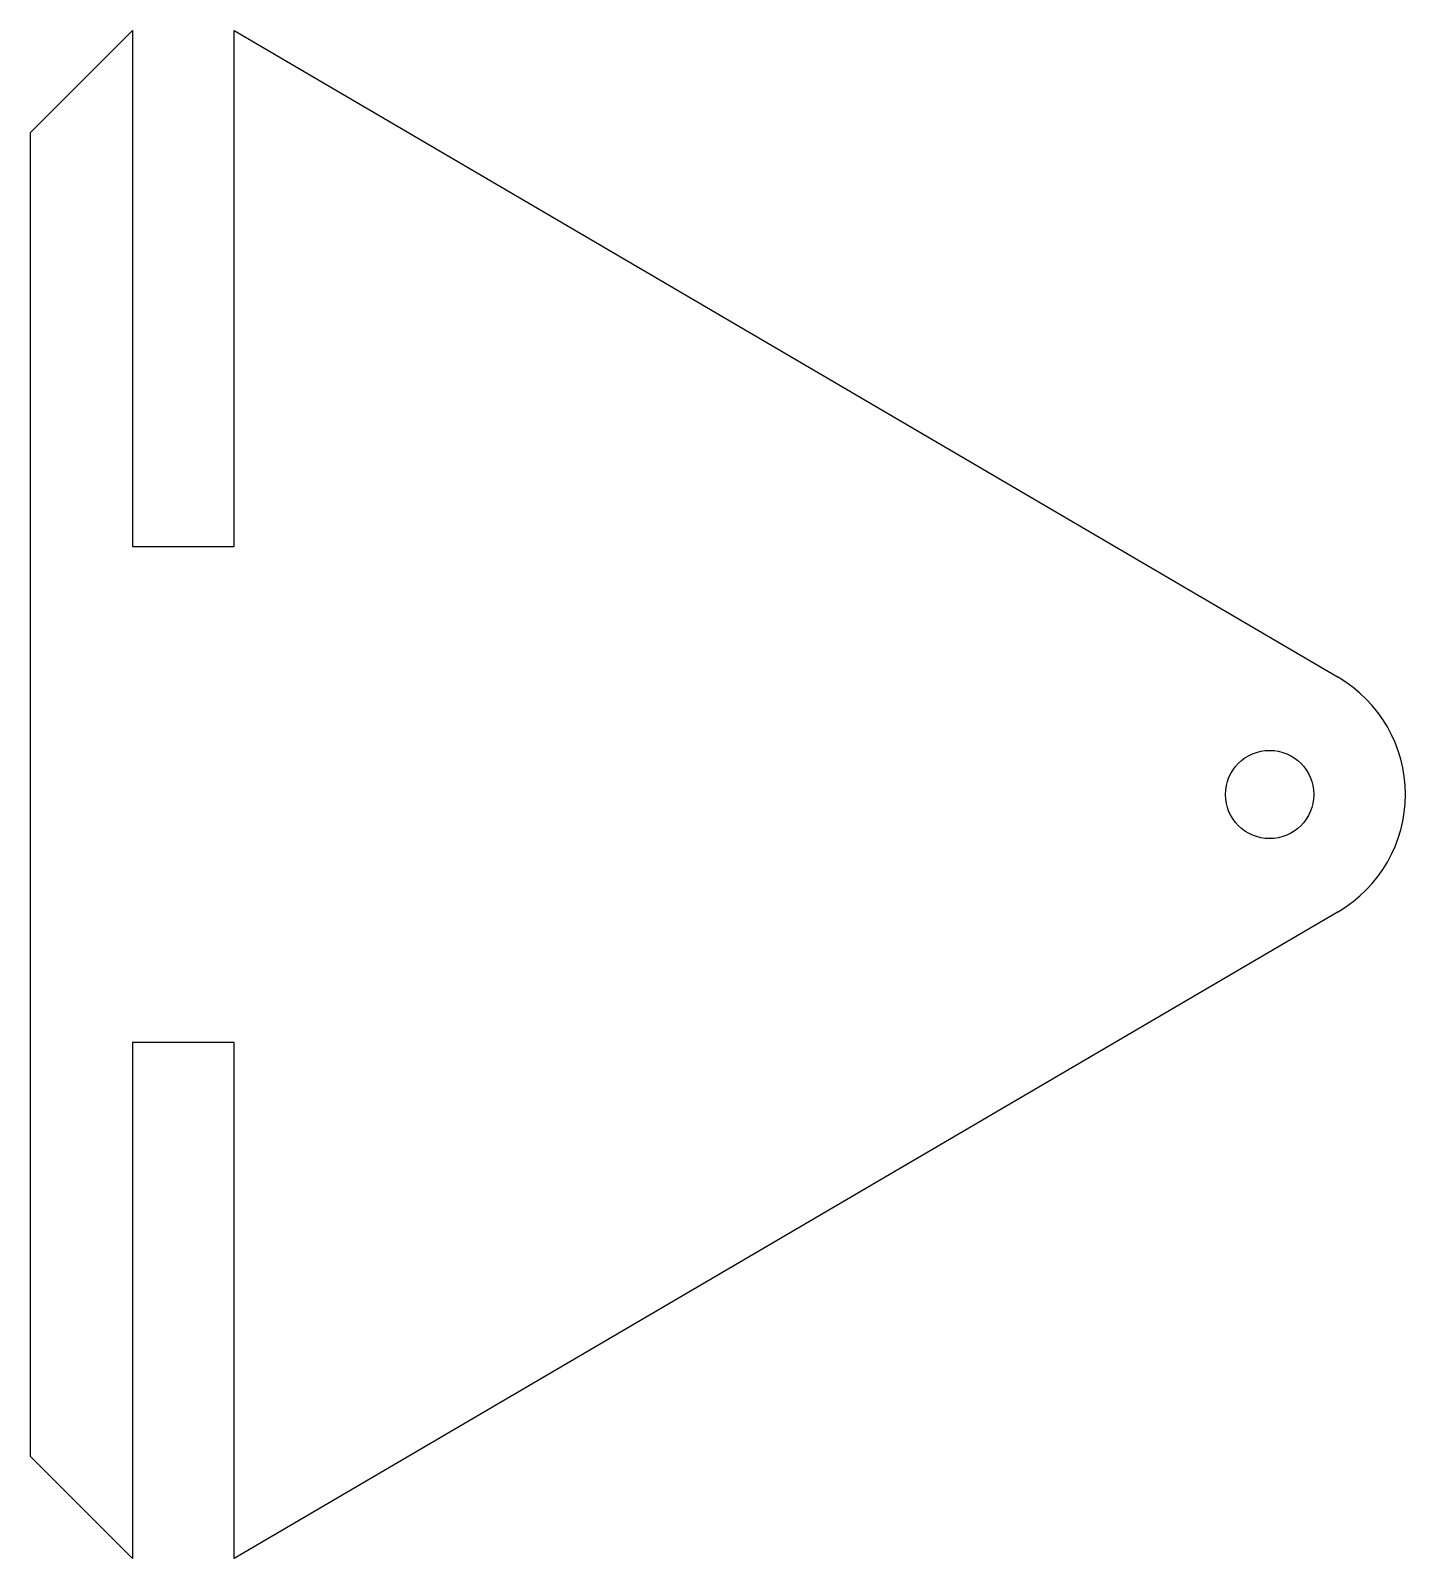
# Model space of a CAD drawing. Extents: x 8.5 to 49, y 70.5 to 115.5.
import ezdxf

# ---------------------------------------------------------------- set-up
doc = ezdxf.new("R2010")
doc.units = 0
doc.layers.add('Shape2DView037', color=7, linetype='CONTINUOUS')

msp = doc.modelspace()

# ---------------------------------------------------------------- linework, layer by layer
at = {"layer": 'Shape2DView037'}
for p, q in [((8.5, 112.5), (11.5, 115.5)), ((11.5, 115.5), (11.5, 100.3)), ((14.5, 100.3), (14.5, 115.5)), ((14.5, 115.5), (47.0216, 96.4515)), ((8.5, 73.5), (8.5, 112.5)), ((11.5, 100.3), (14.5, 100.3)), ((47.0216, 89.5485), (14.5, 70.5)), ((14.5, 85.7), (11.5, 85.7)), ((11.5, 85.7), (11.5, 70.5)), ((14.5, 70.5), (14.5, 85.7)), ((11.5, 70.5), (8.5, 73.5))]:
    msp.add_line(p, q, dxfattribs=at)
msp.add_circle((45, 93), 1.3, dxfattribs=at)
msp.add_arc((45, 93), 4, -59.6418, 59.6418, dxfattribs=at)

doc.saveas('drawing.dxf')
